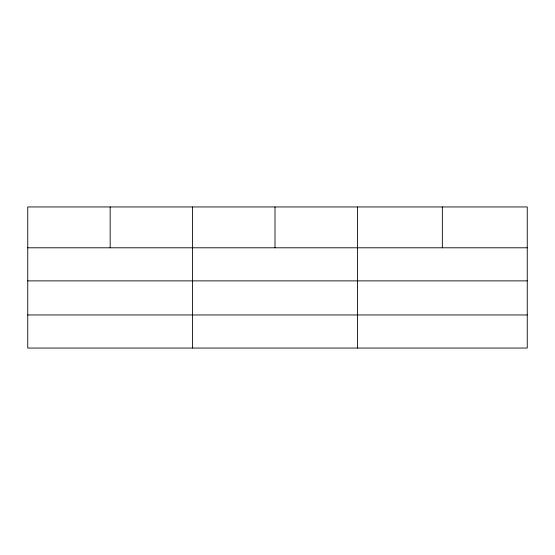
<?xml version="1.0" encoding="UTF-8"?>
<svg xmlns="http://www.w3.org/2000/svg" width="555" height="555" viewBox="0 0 555 555"><rect width="100%" height="100%" fill="white"/><g stroke="black" fill="none" stroke-linecap="round" stroke-linejoin="round"><path stroke-width="0.83" d="M527.25 280.879L527.25 206.953L27.75 206.953L27.75 348.047L527.25 348.047L527.25 280.879L27.75 280.879M27.75 247.794L527.25 247.794M27.75 314.962L527.25 314.962M442.335 206.953L442.335 247.794M357.42 206.953L357.42 348.047M275.002 206.953L275.002 247.794M192.585 206.953L192.585 348.047M110.168 206.953L110.168 247.794"/></g></svg>
